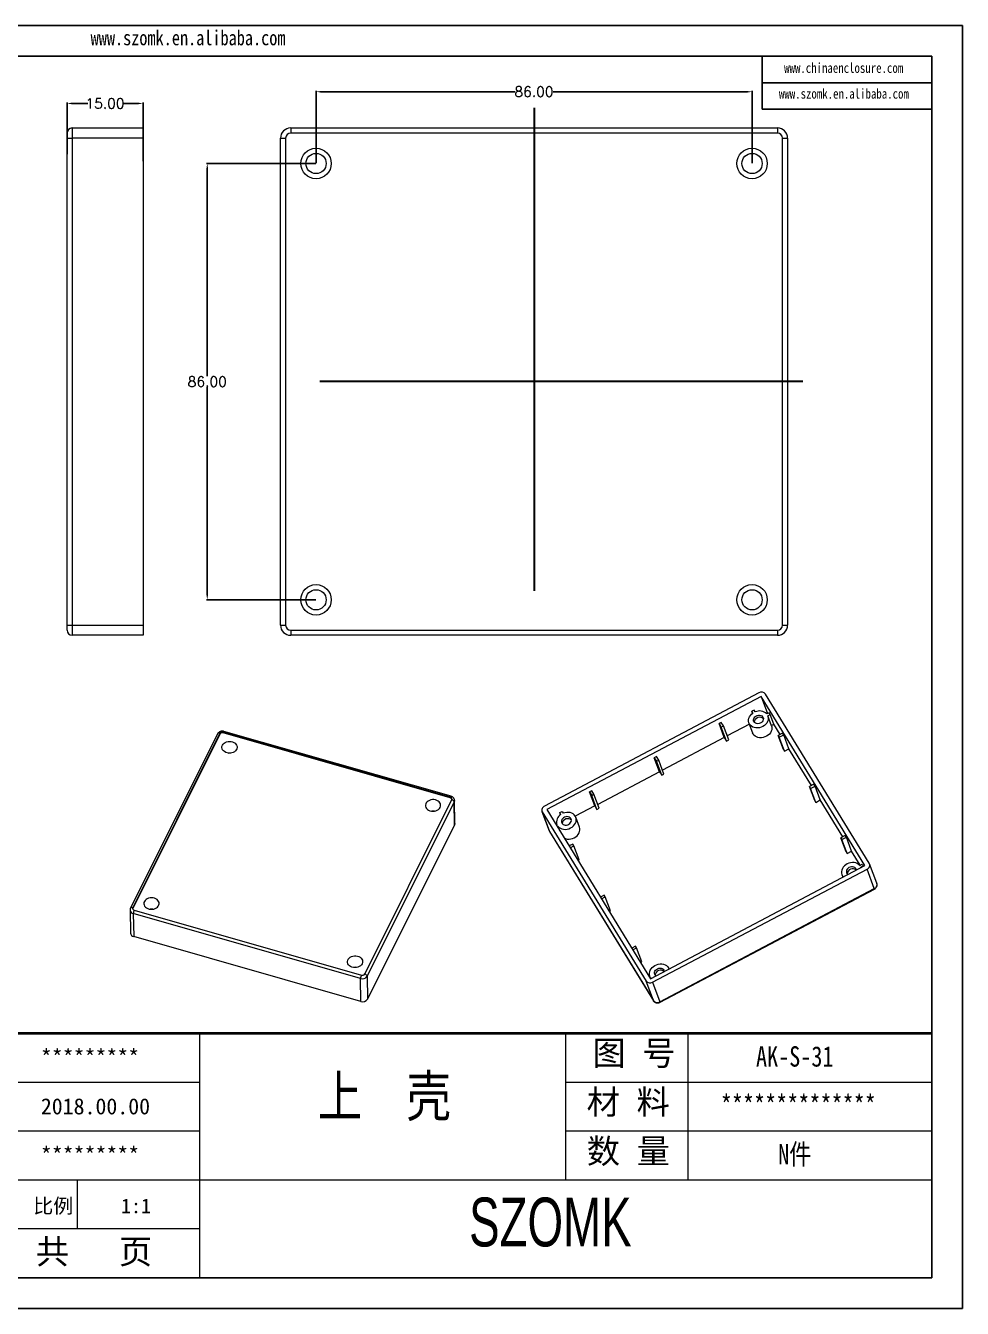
# Model space of a CAD drawing. Header units: inches. Extents: x 1348 to 2103, y 1126 to 1378.
# Drawn here: x 1521.2 to 1706, y 1125.7 to 1378.5 of the extents above; entities that cross this region are included whole.
import ezdxf

# ---------------------------------------------------------------- set-up
doc = ezdxf.new("R2010")
doc.units = ezdxf.units.IN
doc.header["$LTSCALE"] = 15
doc.linetypes.add('PHANTOM', pattern=[12.7, 6.35, -1.27, 1.27, -1.27, 1.27, -1.27])
doc.layers.add('文字', color=81, linetype='Continuous')
doc.layers.add('粗实线', color=7, linetype='Continuous', lineweight=30)
doc.layers.add('细实线', color=3, linetype='Continuous', lineweight=9)
doc.styles.get("Standard").update_dxf_attribs({"font": 'txt', "bigfont": 'gbcbig.shx'})
doc.styles.add('宋体', font='', dxfattribs={"width": 0.8, "height": 3.5})
doc.styles.add('长仿宋', font='', dxfattribs={"width": 0.7, "height": 4})
doc.styles.get('宋体').set_extended_font_data('SimSun')
doc.styles.get('长仿宋').set_extended_font_data('SimSun')
doc.dimstyles.new('2.5', dxfattribs={"dimtxt": 2, "dimasz": 1, "dimexe": 0.18, "dimexo": 0.0625, "dimgap": 0.09, "dimtad": 0, "dimtih": 1, "dimtoh": 1, "dimzin": 0, "dimdsep": 46, "dimtxsty": 'Standard', "dimcen": 1, "dimadec": 0, "dimazin": 2, "dimtfac": 1, "dimtofl": 0, "dimtmove": 0, "dimatfit": 3, "dimfxl": 0, "dimtolj": 1, "dimtzin": 0, "dimarcsym": 0})

# ---------------------------------------------------------------- blocks, each defined once
blk = doc.blocks.new('*D133')
at = {"color": 0, "lineweight": -2, "transparency": 16777216}
for p, q in [((1529.39, 1353.14), (1529.39, 1363.33)), ((1530.39, 1363.15), (1533.47, 1363.15)), ((1543.39, 1363.15), (1540.31, 1363.15)), ((1544.39, 1351.79), (1544.39, 1363.33))]:
    blk.add_line(p, q, dxfattribs=at)
at = {"color": 0, "transparency": 16777216}
for points in [[(1530.39, 1363.32), (1530.39, 1362.99), (1529.39, 1363.15)], [(1543.39, 1363.32), (1543.39, 1362.99), (1544.39, 1363.15)]]:
    blk.add_solid(points, dxfattribs=at)
at = {"layer": 'Defpoints', "color": 0, "transparency": 16777216}
for p in [(1544.39, 1363.15), (1529.39, 1353.08), (1544.39, 1351.73)]:
    blk.add_point(p, dxfattribs=at)
at = {"color": 0, "transparency": 16777216, "insert": (1536.89, 1363.15), "char_height": 2, "attachment_point": 5}
blk.add_mtext('\\A1;15.00', dxfattribs=at)
blk = doc.blocks.new('*D134')
at = {"color": 0, "lineweight": -2, "transparency": 16777216}
for p, q in [((1578.5, 1351.38), (1578.5, 1365.64)), ((1579.5, 1365.46), (1617.75, 1365.46)), ((1663.5, 1365.46), (1625.26, 1365.46)), ((1664.5, 1351.38), (1664.5, 1365.64))]:
    blk.add_line(p, q, dxfattribs=at)
at = {"color": 0, "transparency": 16777216}
for points in [[(1579.5, 1365.62), (1579.5, 1365.29), (1578.5, 1365.46)], [(1663.5, 1365.62), (1663.5, 1365.29), (1664.5, 1365.46)]]:
    blk.add_solid(points, dxfattribs=at)
at = {"layer": 'Defpoints', "color": 0, "transparency": 16777216}
for p in [(1664.5, 1365.46), (1578.5, 1351.31), (1664.5, 1351.31)]:
    blk.add_point(p, dxfattribs=at)
at = {"color": 0, "transparency": 16777216, "insert": (1621.5, 1365.46), "char_height": 2, "attachment_point": 5}
blk.add_mtext('\\A1;86.00', dxfattribs=at)
blk = doc.blocks.new('*D135')
at = {"color": 0, "lineweight": -2, "transparency": 16777216}
for p, q in [((1578.44, 1351.31), (1556.87, 1351.31)), ((1557.05, 1350.31), (1557.05, 1309.4)), ((1557.05, 1266.31), (1557.05, 1307.22)), ((1578.44, 1265.31), (1556.87, 1265.31))]:
    blk.add_line(p, q, dxfattribs=at)
at = {"color": 0, "transparency": 16777216}
for points in [[(1556.88, 1350.31), (1557.22, 1350.31), (1557.05, 1351.31)], [(1556.88, 1266.31), (1557.22, 1266.31), (1557.05, 1265.31)]]:
    blk.add_solid(points, dxfattribs=at)
at = {"layer": 'Defpoints', "color": 0, "transparency": 16777216}
for p in [(1578.5, 1351.31), (1557.05, 1265.31), (1578.5, 1265.31)]:
    blk.add_point(p, dxfattribs=at)
at = {"color": 0, "transparency": 16777216, "insert": (1557.05, 1308.31), "char_height": 2, "attachment_point": 5}
blk.add_mtext('\\A1;86.00', dxfattribs=at)

msp = doc.modelspace()

# ---------------------------------------------------------------- linework, layer by layer
for p, q in [((1348.411, 1378.486), (1705.984, 1378.486)), ((1705.984, 1378.486), (1705.984, 1125.657)), ((1357.663, 1372.466), (1699.964, 1372.466)), ((1666.521, 1372.466), (1666.521, 1362.015)), ((1699.964, 1372.466), (1699.964, 1131.676)), ((1666.521, 1367.241), (1699.964, 1367.241)), ((1666.521, 1362.015), (1699.964, 1362.015)), ((1357.663, 1131.676), (1699.964, 1131.676)), ((1348.411, 1125.657), (1705.984, 1125.657))]:
    msp.add_line(p, q)
at = {"color": 1, "linetype": 'PHANTOM', "lineweight": 30}
for p, q in [((1621.504, 1362.314), (1621.504, 1254.314)), ((1674.504, 1308.314), (1567.504, 1308.314))]:
    msp.add_line(p, q, dxfattribs=at)
at = {"color": 7, "linetype": 'Continuous', "lineweight": 15}
for p, q in [((1530.389, 1358.314), (1530.389, 1356.314)), ((1530.389, 1358.314), (1544.389, 1358.314)), ((1544.389, 1358.314), (1544.389, 1356.314)), ((1573.504, 1358.314), (1573.504, 1357.314)), ((1573.504, 1358.314), (1669.504, 1358.314)), ((1669.504, 1358.314), (1669.504, 1357.314)), ((1529.389, 1356.314), (1529.389, 1357.314)), ((1529.389, 1356.314), (1530.389, 1356.314)), ((1529.389, 1260.314), (1529.389, 1356.314)), ((1530.389, 1356.314), (1530.389, 1260.314)), ((1544.389, 1356.314), (1530.389, 1356.314)), ((1544.389, 1356.314), (1544.389, 1260.314)), ((1571.504, 1260.314), (1571.504, 1356.314)), ((1571.504, 1356.314), (1572.504, 1356.314)), ((1572.504, 1356.314), (1572.504, 1260.314)), ((1669.504, 1357.314), (1573.504, 1357.314)), ((1670.504, 1260.314), (1670.504, 1356.314)), ((1670.504, 1356.314), (1671.504, 1356.314)), ((1671.504, 1356.314), (1671.504, 1260.314)), ((1529.389, 1260.314), (1530.389, 1260.314)), ((1529.389, 1259.314), (1529.389, 1260.314)), ((1530.389, 1260.314), (1530.389, 1258.314)), ((1530.389, 1260.314), (1544.389, 1260.314)), ((1544.389, 1260.314), (1544.389, 1258.314)), ((1571.504, 1260.314), (1572.504, 1260.314)), ((1573.504, 1259.314), (1669.504, 1259.314)), ((1573.504, 1259.314), (1573.504, 1258.314)), ((1669.504, 1259.314), (1669.504, 1258.314)), ((1670.504, 1260.314), (1671.504, 1260.314)), ((1544.389, 1258.314), (1530.389, 1258.314)), ((1669.504, 1258.314), (1573.504, 1258.314)), ((1665.848, 1246.966), (1623.572, 1224.661)), ((1687.63, 1213.395), (1667.155, 1246.736)), ((1666.275, 1246.272), (1623.999, 1223.966)), ((1686.749, 1212.93), (1666.275, 1246.272)), ((1666.275, 1246.272), (1667.539, 1242.896)), ((1664.91, 1243.579), (1664.47, 1243.346)), ((1664.622, 1242.941), (1664.47, 1243.346)), ((1664.47, 1243.346), (1664.69, 1242.988)), ((1665.13, 1243.22), (1664.91, 1243.579)), ((1667.852, 1243.061), (1667.398, 1242.822)), ((1667.611, 1242.474), (1668.065, 1242.714)), ((1668.35, 1240.506), (1667.629, 1242.428)), ((1668.065, 1242.714), (1667.852, 1243.061)), ((1668.785, 1240.792), (1668.065, 1242.714)), ((1559.085, 1238.904), (1541.909, 1204.527)), ((1559.526, 1239.003), (1542.35, 1204.626)), ((1559.529, 1238.842), (1559.526, 1239.003)), ((1560.175, 1239.067), (1560.172, 1239.228)), ((1604.991, 1226.428), (1560.172, 1239.228)), ((1604.993, 1226.267), (1560.175, 1239.067)), ((1605.134, 1226.587), (1560.315, 1239.386)), ((1658.436, 1241.149), (1657.996, 1240.917)), ((1659.025, 1238.171), (1657.996, 1240.917)), ((1657.996, 1240.917), (1658.423, 1240.222)), ((1658.423, 1240.222), (1658.863, 1240.455)), ((1659.452, 1237.477), (1658.423, 1240.222)), ((1658.863, 1240.455), (1658.436, 1241.149)), ((1659.892, 1237.709), (1658.863, 1240.455)), ((1663.974, 1240.783), (1659.604, 1238.477)), ((1663.884, 1241.024), (1664.604, 1239.102)), ((1668.332, 1240.553), (1668.785, 1240.792)), ((1670.033, 1238.761), (1668.785, 1240.792)), ((1670.529, 1239.023), (1669.648, 1238.558)), ((1670.742, 1238.675), (1670.529, 1239.023)), ((1559.529, 1238.842), (1542.353, 1204.464)), ((1659.025, 1238.171), (1646.833, 1231.739)), ((1659.025, 1238.171), (1659.452, 1237.477)), ((1659.452, 1237.477), (1659.892, 1237.709)), ((1669.648, 1238.558), (1669.861, 1238.211)), ((1670.677, 1235.812), (1669.648, 1238.558)), ((1669.861, 1238.211), (1670.742, 1238.675)), ((1670.89, 1235.465), (1669.861, 1238.211)), ((1671.771, 1235.93), (1670.742, 1238.675)), ((1645.666, 1234.411), (1645.225, 1234.179)), ((1646.254, 1231.433), (1645.225, 1234.179)), ((1645.225, 1234.179), (1645.652, 1233.484)), ((1646.092, 1233.717), (1645.666, 1234.411)), ((1670.677, 1235.812), (1670.89, 1235.465)), ((1670.89, 1235.465), (1671.771, 1235.93)), ((1676.217, 1228.689), (1671.771, 1235.93)), ((1646.254, 1231.433), (1634.062, 1225.001)), ((1645.652, 1233.484), (1646.092, 1233.717)), ((1646.681, 1230.738), (1645.652, 1233.484)), ((1647.121, 1230.971), (1646.092, 1233.717)), ((1646.254, 1231.433), (1646.681, 1230.738)), ((1646.681, 1230.738), (1647.121, 1230.971)), ((1676.714, 1228.951), (1675.833, 1228.486)), ((1676.927, 1228.604), (1676.714, 1228.951)), ((1604.993, 1226.267), (1604.991, 1226.428)), ((1632.895, 1227.673), (1632.454, 1227.441)), ((1633.483, 1224.695), (1632.454, 1227.441)), ((1632.454, 1227.441), (1632.881, 1226.746)), ((1632.881, 1226.746), (1633.321, 1226.978)), ((1633.91, 1224), (1632.881, 1226.746)), ((1633.321, 1226.978), (1632.895, 1227.673)), ((1634.35, 1224.233), (1633.321, 1226.978)), ((1675.833, 1228.486), (1676.046, 1228.139)), ((1676.862, 1225.74), (1675.833, 1228.486)), ((1676.046, 1228.139), (1676.927, 1228.604)), ((1677.075, 1225.393), (1676.046, 1228.139)), ((1677.956, 1225.858), (1676.927, 1228.604)), ((1588.102, 1191.559), (1605.279, 1225.937)), ((1605.751, 1225.481), (1588.575, 1191.104)), ((1605.83, 1220.967), (1605.751, 1225.481)), ((1605.896, 1221.251), (1605.817, 1225.765)), ((1623.999, 1223.966), (1644.473, 1190.625)), ((1633.483, 1224.695), (1629.647, 1222.671)), ((1633.483, 1224.695), (1633.91, 1224)), ((1633.91, 1224), (1634.35, 1224.233)), ((1676.862, 1225.74), (1677.075, 1225.393)), ((1677.075, 1225.393), (1677.956, 1225.858)), ((1682.402, 1218.617), (1677.956, 1225.858)), ((1623.062, 1223.615), (1624.503, 1219.771)), ((1623.118, 1223.501), (1643.592, 1190.16)), ((1623.118, 1223.501), (1624.559, 1219.657)), ((1626.598, 1223.364), (1627.038, 1223.596)), ((1626.818, 1223.006), (1626.598, 1223.364)), ((1626.75, 1222.959), (1626.598, 1223.364)), ((1627.038, 1223.596), (1627.258, 1223.238)), ((1630.477, 1220.523), (1629.757, 1222.446)), ((1605.83, 1220.967), (1588.654, 1186.589)), ((1624.559, 1219.657), (1645.033, 1186.316)), ((1624.573, 1219.628), (1645.047, 1186.287)), ((1625.874, 1220.913), (1626.03, 1220.995)), ((1626.012, 1221.042), (1626.029, 1220.995)), ((1626.243, 1220.648), (1626.087, 1220.565)), ((1626.567, 1219.783), (1626.243, 1220.648)), ((1682.899, 1218.879), (1682.018, 1218.414)), ((1683.112, 1218.532), (1682.899, 1218.879)), ((1629.134, 1217.182), (1628.402, 1216.796)), ((1628.615, 1216.448), (1629.347, 1216.835)), ((1629.347, 1216.835), (1629.134, 1217.182)), ((1630.376, 1214.089), (1629.347, 1216.835)), ((1682.018, 1218.414), (1682.231, 1218.067)), ((1683.047, 1215.669), (1682.018, 1218.414)), ((1682.231, 1218.067), (1683.112, 1218.532)), ((1683.26, 1215.321), (1682.231, 1218.067)), ((1684.141, 1215.786), (1683.112, 1218.532)), ((1630.14, 1213.965), (1630.376, 1214.089)), ((1683.047, 1215.669), (1683.26, 1215.321)), ((1683.26, 1215.321), (1684.141, 1215.786)), ((1685.846, 1213.01), (1684.141, 1215.786)), ((1644.473, 1190.625), (1686.749, 1212.93)), ((1644.899, 1189.93), (1687.175, 1212.236)), ((1682.225, 1211.156), (1682.417, 1210.645)), ((1685.739, 1212.953), (1686.193, 1213.193)), ((1686.406, 1212.846), (1685.952, 1212.606)), ((1685.983, 1212.526), (1685.952, 1212.606)), ((1685.983, 1212.526), (1685.971, 1212.559)), ((1686.193, 1213.193), (1686.406, 1212.846)), ((1686.436, 1212.766), (1686.406, 1212.846)), ((1688.616, 1208.392), (1687.175, 1212.236)), ((1689.126, 1209.437), (1687.685, 1213.281)), ((1635.319, 1207.11), (1634.587, 1206.724)), ((1634.8, 1206.377), (1635.532, 1206.763)), ((1635.532, 1206.763), (1635.319, 1207.11)), ((1636.561, 1204.017), (1635.532, 1206.763)), ((1646.34, 1186.086), (1688.616, 1208.392)), ((1646.36, 1185.991), (1688.636, 1208.297)), ((1541.823, 1204.152), (1541.902, 1199.638)), ((1542.353, 1204.464), (1542.33, 1204.403)), ((1542.353, 1204.464), (1542.35, 1204.626)), ((1542.638, 1204.134), (1587.457, 1191.335)), ((1636.325, 1203.893), (1636.561, 1204.017)), ((1587.283, 1190.654), (1542.465, 1203.454)), ((1542.465, 1203.454), (1542.544, 1198.939)), ((1587.363, 1186.139), (1542.544, 1198.939)), ((1641.504, 1197.038), (1640.772, 1196.652)), ((1640.985, 1196.305), (1641.717, 1196.691)), ((1641.717, 1196.691), (1641.504, 1197.038)), ((1642.746, 1193.945), (1641.717, 1196.691)), ((1642.51, 1193.821), (1642.746, 1193.945)), ((1588.575, 1191.104), (1588.654, 1186.589)), ((1644.371, 1191.127), (1644.215, 1191.045)), ((1644.353, 1191.174), (1644.371, 1191.127)), ((1648.111, 1192.544), (1648.099, 1192.577)), ((1587.363, 1186.139), (1587.283, 1190.654)), ((1645.033, 1186.316), (1643.592, 1190.16)), ((1644.428, 1190.697), (1644.585, 1190.78)), ((1644.643, 1190.715), (1644.585, 1190.78)), ((1644.615, 1190.7), (1644.585, 1190.78)), ((1644.899, 1189.93), (1646.34, 1186.086))]:
    msp.add_line(p, q, dxfattribs=at)
at = {"color": 8, "linetype": 'Continuous', "lineweight": 15}
for p, q in [((1624.503, 1219.771), (1624.559, 1219.657)), ((1624.559, 1219.657), (1624.573, 1219.628)), ((1645.033, 1186.316), (1645.047, 1186.287))]:
    msp.add_line(p, q, dxfattribs=at)
at = {"color": 7, "linetype": 'Continuous', "lineweight": 15, "flags": 128}
for points in [[(1667.611, 1242.474), (1667.693, 1242.197), (1667.713, 1241.905), (1667.671, 1241.607), (1667.568, 1241.313), (1667.408, 1241.032), (1667.195, 1240.773), (1666.937, 1240.544), (1666.641, 1240.353), (1666.317, 1240.206), (1665.975, 1240.107), (1665.626, 1240.059), (1665.282, 1240.064), (1664.952, 1240.122), (1664.648, 1240.231), (1664.379, 1240.387), (1664.154, 1240.586), (1663.98, 1240.821), (1663.863, 1241.085), (1663.805, 1241.369), (1663.81, 1241.665), (1663.876, 1241.962), (1664.002, 1242.252), (1664.184, 1242.526), (1664.416, 1242.773), (1664.69, 1242.988)], [(1664.876, 1241.261), (1664.797, 1241.448), (1664.779, 1241.653), (1664.823, 1241.863), (1664.924, 1242.063), (1665.079, 1242.243), (1665.276, 1242.39), (1665.503, 1242.495), (1665.746, 1242.552), (1665.989, 1242.557), (1666.218, 1242.51), (1666.418, 1242.414), (1666.577, 1242.274), (1666.684, 1242.1), (1666.732, 1241.902), (1666.72, 1241.694), (1666.647, 1241.487), (1666.517, 1241.295), (1666.341, 1241.131), (1666.127, 1241.003), (1665.89, 1240.922), (1665.645, 1240.89), (1665.406, 1240.912), (1665.19, 1240.984), (1665.01, 1241.103), (1664.876, 1241.261)], [(1668.35, 1240.506), (1668.413, 1240.275), (1668.433, 1239.983), (1668.391, 1239.685), (1668.288, 1239.391), (1668.128, 1239.11), (1667.915, 1238.851), (1667.657, 1238.622), (1667.361, 1238.431), (1667.037, 1238.284), (1666.695, 1238.184), (1666.346, 1238.137), (1666.002, 1238.142), (1665.672, 1238.2), (1665.368, 1238.309), (1665.1, 1238.465), (1664.875, 1238.664), (1664.7, 1238.899), (1664.604, 1239.102)], [(1560.035, 1236.652), (1560.172, 1236.86), (1560.36, 1237.043), (1560.593, 1237.194), (1560.86, 1237.306), (1561.151, 1237.375), (1561.453, 1237.398), (1561.754, 1237.374), (1562.043, 1237.304), (1562.307, 1237.191), (1562.535, 1237.04), (1562.718, 1236.856), (1562.848, 1236.648), (1562.921, 1236.423), (1562.933, 1236.192), (1562.884, 1235.962), (1562.775, 1235.745), (1562.612, 1235.548), (1562.4, 1235.381), (1562.149, 1235.248), (1561.869, 1235.157), (1561.571, 1235.111), (1561.267, 1235.111), (1560.971, 1235.158), (1560.693, 1235.25), (1560.446, 1235.383), (1560.239, 1235.552), (1560.082, 1235.749), (1559.98, 1235.966), (1559.937, 1236.196), (1559.956, 1236.427), (1560.035, 1236.652)], [(1561.195, 1235.118), (1561.492, 1235.141), (1561.716, 1235.128)], [(1602.986, 1224.385), (1603.066, 1224.61), (1603.084, 1224.841), (1603.042, 1225.071), (1602.94, 1225.288), (1602.782, 1225.485), (1602.575, 1225.654), (1602.328, 1225.787), (1602.051, 1225.878), (1601.754, 1225.926), (1601.451, 1225.926), (1601.153, 1225.88), (1600.873, 1225.789), (1600.622, 1225.656), (1600.41, 1225.489), (1600.247, 1225.292), (1600.138, 1225.075), (1600.089, 1224.845), (1600.101, 1224.614), (1600.173, 1224.389), (1600.304, 1224.181), (1600.487, 1223.997), (1600.715, 1223.846), (1600.979, 1223.733), (1601.267, 1223.663), (1601.569, 1223.639), (1601.871, 1223.662), (1602.162, 1223.731), (1602.429, 1223.843), (1602.661, 1223.994), (1602.85, 1224.177), (1602.986, 1224.385)], [(1605.896, 1221.251), (1605.882, 1221.111), (1605.83, 1220.967)], [(1626.243, 1220.648), (1626.459, 1220.441), (1626.719, 1220.276), (1627.017, 1220.157), (1627.342, 1220.089), (1627.685, 1220.073), (1628.034, 1220.111), (1628.378, 1220.2), (1628.706, 1220.338), (1629.008, 1220.521), (1629.275, 1220.743), (1629.497, 1220.997), (1629.669, 1221.274), (1629.783, 1221.566), (1629.837, 1221.864), (1629.829, 1222.158), (1629.76, 1222.439), (1629.63, 1222.698), (1629.446, 1222.926), (1629.212, 1223.117), (1628.935, 1223.264), (1628.625, 1223.363), (1628.292, 1223.411), (1627.946, 1223.406), (1627.597, 1223.347), (1627.258, 1223.238)], [(1628.765, 1222.208), (1628.631, 1222.367), (1628.451, 1222.486), (1628.234, 1222.558), (1627.996, 1222.579), (1627.751, 1222.548), (1627.514, 1222.466), (1627.3, 1222.339), (1627.123, 1222.174), (1626.994, 1221.983), (1626.921, 1221.776), (1626.908, 1221.567), (1626.957, 1221.37), (1627.064, 1221.196), (1627.223, 1221.056), (1627.423, 1220.96), (1627.652, 1220.912), (1627.895, 1220.917), (1628.138, 1220.974), (1628.365, 1221.08), (1628.562, 1221.227), (1628.716, 1221.406), (1628.818, 1221.607), (1628.862, 1221.816), (1628.844, 1222.021), (1628.765, 1222.208)], [(1627.447, 1218.35), (1627.737, 1218.235), (1628.063, 1218.167), (1628.405, 1218.151), (1628.754, 1218.189), (1629.098, 1218.278), (1629.426, 1218.416), (1629.729, 1218.599), (1629.995, 1218.821), (1630.218, 1219.074), (1630.389, 1219.352), (1630.503, 1219.644), (1630.557, 1219.942), (1630.55, 1220.236), (1630.48, 1220.517), (1630.477, 1220.523)], [(1685.739, 1212.953), (1685.524, 1213.16), (1685.263, 1213.325), (1684.965, 1213.444), (1684.64, 1213.512), (1684.297, 1213.528), (1683.949, 1213.491), (1683.605, 1213.401), (1683.276, 1213.263), (1682.974, 1213.08), (1682.707, 1212.859), (1682.485, 1212.605), (1682.314, 1212.328), (1682.199, 1212.035), (1682.145, 1211.738), (1682.153, 1211.444), (1682.223, 1211.163), (1682.352, 1210.904), (1682.515, 1210.697)], [(1685.073, 1212.046), (1685.025, 1212.232), (1684.918, 1212.406), (1684.76, 1212.545), (1684.56, 1212.642), (1684.331, 1212.689), (1684.087, 1212.684), (1683.844, 1212.627), (1683.617, 1212.522), (1683.42, 1212.375), (1683.266, 1212.195), (1683.164, 1211.994), (1683.121, 1211.785), (1683.139, 1211.58), (1683.217, 1211.393), (1683.217, 1211.393)], [(1683.217, 1211.393), (1683.351, 1211.235), (1683.426, 1211.177)], [(1544.648, 1205.855), (1544.569, 1205.631), (1544.55, 1205.399), (1544.593, 1205.17), (1544.695, 1204.952), (1544.853, 1204.755), (1545.059, 1204.586), (1545.306, 1204.454), (1545.584, 1204.362), (1545.88, 1204.315), (1546.184, 1204.314), (1546.482, 1204.361), (1546.762, 1204.452), (1547.013, 1204.584), (1547.225, 1204.752), (1547.388, 1204.948), (1547.497, 1205.166), (1547.546, 1205.395), (1547.534, 1205.627), (1547.461, 1205.851), (1547.331, 1206.06), (1547.148, 1206.243), (1546.92, 1206.395), (1546.656, 1206.508), (1546.367, 1206.577), (1546.066, 1206.601), (1545.764, 1206.578), (1545.473, 1206.509), (1545.206, 1206.397), (1544.974, 1206.246), (1544.785, 1206.063), (1544.648, 1205.855)], [(1546.329, 1204.331), (1546.105, 1204.344), (1545.808, 1204.322)], [(1587.599, 1193.589), (1587.463, 1193.381), (1587.274, 1193.197), (1587.042, 1193.047), (1586.775, 1192.934), (1586.484, 1192.865), (1586.182, 1192.842), (1585.88, 1192.866), (1585.592, 1192.936), (1585.328, 1193.049), (1585.1, 1193.2), (1584.917, 1193.384), (1584.786, 1193.592), (1584.714, 1193.817), (1584.702, 1194.049), (1584.751, 1194.278), (1584.86, 1194.495), (1585.023, 1194.692), (1585.235, 1194.86), (1585.486, 1194.992), (1585.766, 1195.083), (1586.064, 1195.129), (1586.367, 1195.129), (1586.664, 1195.082), (1586.941, 1194.99), (1587.188, 1194.857), (1587.395, 1194.689), (1587.553, 1194.492), (1587.655, 1194.274), (1587.697, 1194.045), (1587.679, 1193.813), (1587.599, 1193.589)], [(1644.371, 1191.127), (1644.29, 1191.404), (1644.269, 1191.697), (1644.311, 1191.994), (1644.414, 1192.288), (1644.574, 1192.569), (1644.787, 1192.828), (1645.046, 1193.057), (1645.342, 1193.248), (1645.666, 1193.396), (1646.007, 1193.495), (1646.356, 1193.543), (1646.701, 1193.538), (1647.03, 1193.48), (1647.334, 1193.371), (1647.603, 1193.214), (1647.828, 1193.015), (1648.002, 1192.78), (1648.111, 1192.544)], [(1645.553, 1191.195), (1645.405, 1191.328), (1645.298, 1191.502), (1645.25, 1191.699), (1645.262, 1191.908), (1645.336, 1192.115), (1645.465, 1192.306), (1645.642, 1192.471), (1645.855, 1192.598), (1646.092, 1192.68), (1646.338, 1192.711), (1646.576, 1192.69), (1646.792, 1192.617), (1646.973, 1192.498), (1647.106, 1192.34), (1647.106, 1192.34)], [(1647.106, 1192.34), (1647.185, 1192.153), (1647.2, 1192.064)]]:
    msp.add_lwpolyline(points, dxfattribs=at)
at = {"color": 8, "linetype": 'Continuous', "lineweight": 15, "flags": 128}
for points in [[(1559.526, 1239.003), (1559.436, 1239.023), (1559.348, 1239.03), (1559.268, 1239.023), (1559.198, 1239.003), (1559.141, 1238.971), (1559.099, 1238.927), (1559.085, 1238.904)], [(1560.172, 1239.228), (1560.207, 1239.292), (1560.241, 1239.341), (1560.273, 1239.373), (1560.3, 1239.387), (1560.315, 1239.386)], [(1604.991, 1226.428), (1605.026, 1226.492), (1605.06, 1226.541), (1605.091, 1226.573), (1605.119, 1226.587), (1605.134, 1226.587)], [(1605.817, 1225.765), (1605.803, 1225.626), (1605.751, 1225.481)], [(1688.616, 1208.392), (1688.632, 1208.345), (1688.639, 1208.313), (1688.637, 1208.298), (1688.636, 1208.297)], [(1542.35, 1204.626), (1542.259, 1204.646), (1542.172, 1204.652), (1542.092, 1204.645), (1542.022, 1204.626), (1541.965, 1204.593), (1541.923, 1204.55), (1541.909, 1204.527)], [(1646.34, 1186.086), (1646.356, 1186.039), (1646.363, 1186.007), (1646.361, 1185.992), (1646.36, 1185.991)]]:
    msp.add_lwpolyline(points, dxfattribs=at)
at = {"color": 7, "linetype": 'Continuous', "lineweight": 15}
for centre, radius in [((1578.504, 1351.314), 3), ((1578.504, 1351.314), 2), ((1664.504, 1351.314), 3), ((1664.504, 1351.314), 2), ((1578.504, 1265.314), 3), ((1578.504, 1265.314), 2), ((1664.504, 1265.314), 3), ((1664.504, 1265.314), 2)]:
    msp.add_circle(centre, radius, dxfattribs=at)
for centre, radius, start, end in [((1530.389, 1357.314), 1, 90, 180), ((1573.504, 1356.314), 2, 90, 180), ((1669.504, 1356.314), 2, 0, 90), ((1573.504, 1356.314), 1, 90, 180), ((1669.504, 1356.314), 1, 0, 90), ((1530.389, 1259.314), 1, 180, 270), ((1573.504, 1260.314), 2, 180, 270), ((1573.504, 1260.314), 1, 180, 270), ((1669.504, 1260.314), 1, 270, 0), ((1669.504, 1260.314), 2, 270, 0), ((1666.374, 1246.126), 0.992, 38.00861, 122.04266), ((1665.992, 1241.098), 1.063, 45.63661, 175.44665), ((1665.981, 1241.412), 1.999, 44.86528, 115.18599), ((1559.994, 1238.7), 0.557, 71.3623, 147.01994), ((1559.997, 1238.539), 0.557, 71.3623, 147.01994), ((1604.942, 1226.07), 0.362, 338.49678, 82.2372), ((1604.896, 1225.844), 0.434, 20.77739, 77.03646), ((1605.163, 1225.345), 0.604, 13.0858, 78.97734), ((1623.887, 1223.869), 0.852, 111.66984, 205.54068), ((1601.639, 1221.72), 1.955, 83.34898, 98.66129), ((1627.645, 1221.522), 1.698, 119.13421, 198.07632), ((1628.119, 1221.117), 1.062, 45.56811, 175.51515), ((1684.338, 1211.225), 1.068, 48.84098, 175.22868), ((1686.861, 1213.028), 0.852, 291.66984, 25.54068), ((1542.687, 1204.493), 0.362, 158.49678, 262.2372), ((1544.18, 1203.379), 1.717, 153.91398, 177.52004), ((1542.671, 1199.7), 0.771, 184.59802, 260.56289), ((1586.253, 1190.923), 1.955, 83.34898, 98.66129), ((1588.998, 1190.58), 1.717, 153.91398, 177.52004), ((1587.64, 1191.71), 1.115, 251.3623, 327.01994), ((1587.635, 1191.863), 0.557, 251.3623, 327.01994), ((1587.987, 1190.967), 0.604, 13.0858, 78.97734), ((1646.466, 1191.243), 1.068, 48.84097, 175.22869), ((1644.373, 1190.771), 0.992, 218.00861, 302.04266), ((1587.719, 1187.196), 1.115, 251.3623, 327.01994), ((1645.814, 1186.927), 0.992, 218.00861, 302.04266)]:
    msp.add_arc(centre, radius, start, end, dxfattribs=at)
at = {"color": 8, "linetype": 'Continuous', "lineweight": 15}
for centre, radius, start, end in [((1688.283, 1209.201), 0.875, 292.34246, 15.66177), ((1542.591, 1204.214), 0.771, 184.5567, 260.5662)]:
    msp.add_arc(centre, radius, start, end, dxfattribs=at)
at = {"color": 7, "linetype": 'Continuous', "lineweight": 15}
for points, knots in [([(1560.315, 1239.386), (1560.266, 1239.398), (1560.143, 1239.428), (1559.933, 1239.435), (1559.698, 1239.397), (1559.482, 1239.312), (1559.3, 1239.188), (1559.167, 1239.05), (1559.109, 1238.947), (1559.085, 1238.904)], [0, 0, 0, 0, 0.1043135, 0.2651878, 0.4286405, 0.5951035, 0.746006, 0.8933309, 1, 1, 1, 1]), ([(1605.817, 1225.765), (1605.811, 1225.833), (1605.799, 1225.968), (1605.716, 1226.157), (1605.594, 1226.321), (1605.435, 1226.455), (1605.276, 1226.541), (1605.17, 1226.575), (1605.134, 1226.587)], [0, 0, 0, 0, 0.1807969, 0.3590176, 0.5363391, 0.7163835, 0.9015471, 1, 1, 1, 1]), ([(1624.51, 1219.77), (1624.52, 1219.738), (1624.536, 1219.688), (1624.563, 1219.643), (1624.573, 1219.628)], [0, 0, 0, 0, 0.6543833, 1, 1, 1, 1]), ([(1688.636, 1208.297), (1688.68, 1208.323), (1688.794, 1208.389), (1688.95, 1208.532), (1689.08, 1208.721), (1689.159, 1208.924), (1689.186, 1209.133), (1689.173, 1209.31), (1689.132, 1209.408), (1689.119, 1209.438)], [0, 0, 0, 0, 0.1111108, 0.283066, 0.4568936, 0.6110284, 0.762539, 0.9269001, 1, 1, 1, 1]), ([(1541.909, 1204.527), (1541.887, 1204.474), (1541.839, 1204.356), (1541.813, 1204.225), (1541.823, 1204.154), (1541.823, 1204.153)], [0, 0, 0, 0, 0.4426851, 0.9945793, 1, 1, 1, 1]), ([(1645.047, 1186.287), (1645.08, 1186.24), (1645.152, 1186.136), (1645.306, 1186.011), (1645.495, 1185.916), (1645.706, 1185.864), (1645.93, 1185.859), (1646.155, 1185.898), (1646.292, 1185.96), (1646.36, 1185.991)], [0, 0, 0, 0, 0.11816253, 0.26097685, 0.4042755, 0.55016116, 0.69951292, 0.85227303, 1, 1, 1, 1])]:
    msp.add_open_spline(points, degree=3, knots=knots, dxfattribs=at)
at = {"layer": '粗实线', "color": 7, "lineweight": 40}
msp.add_line((1699.964, 1179.834), (1483.253, 1179.834), dxfattribs=at)
at = {"layer": '细实线', "color": 7}
for p, q in [((1555.49, 1179.834), (1555.49, 1131.676)), ((1627.727, 1179.834), (1627.727, 1150.94)), ((1651.806, 1179.834), (1651.806, 1151.142)), ((1555.49, 1170.203), (1483.253, 1170.203)), ((1699.964, 1170.203), (1627.727, 1170.203)), ((1555.49, 1160.571), (1483.253, 1160.571)), ((1699.964, 1160.571), (1627.727, 1160.571)), ((1699.964, 1150.94), (1483.253, 1150.94)), ((1531.411, 1150.94), (1531.411, 1141.308)), ((1555.49, 1141.308), (1483.253, 1141.308))]:
    msp.add_line(p, q, dxfattribs=at)

# ---------------------------------------------------------------- texts
at = {"char_height": 3.16751, "width": 1800.25596, "attachment_point": 1}
for s, insert in [('{\\fSimHei|b0|i0|c134|p49;*********}', (1524.227, 1176.694)), ('{\\fSimHei|b0|i0|c134|p49;2018.00.00}', (1524.227, 1167.062)), ('{\\fSimHei|b0|i0|c134|p49;*********}', (1524.227, 1157.43))]:
    msp.add_mtext(s, dxfattribs=dict(at, insert=insert))
at = {"layer": '文字', "color": 0, "attachment_point": 1, "style": '宋体'}
for s, insert, char_height, width in [('www.szomk.en.alibaba.com', (1534.046, 1377.564), 2.94299, 51.70544), ('www.chinaenclosure.com', (1670.829, 1371.143), 1.96199, 34.47029), ('www.szomk.en.alibaba.com', (1669.804, 1366.062), 1.96199, 34.47029), ('{\\H1.111x;AK-S-31}', (1665.282, 1177.318), 3.61185, 41.757), ('上  壳', (1578.87, 1171.519), 8.0263, 102.61368), ('{\\H1.111x;**************}', (1658.334, 1167.687), 3.61185, 41.757), ('{\\H1.111x;N件}', (1669.651, 1158.055), 3.61185, 41.757)]:
    msp.add_mtext(s, dxfattribs=dict(at, insert=insert, char_height=char_height, width=width))
at = {"layer": '粗实线', "insert": (1608.698, 1147.491), "char_height": 9.63159, "width": 108.00875, "attachment_point": 1, "style": '长仿宋'}
msp.add_mtext('{\\fSTXinwei|b0|i0|c134|p2;SZOMK}', dxfattribs=at)
at = {"layer": '细实线', "color": 7, "attachment_point": 1}
for s, insert, char_height, width in [('{\\fSimSun|b0|i0|c134|p54;图 号}', (1633.022, 1178.372), 4.81579, 24.07897), ('{\\fSimSun|b0|i0|c134|p54;材 料   }', (1631.881, 1168.741), 4.81579, 24.07897), ('{\\fSimSun|b0|i0|c134|p54;数 量}', (1631.904, 1159.062), 4.81579, 21.75837), ('{\\fSimSun|b0|i0|c134|p54;比例}', (1522.742, 1147.292), 2.88948, 12.68391), ('{\\fSimSun|b0|i0|c134|p54;1:1}', (1540.049, 1147.292), 2.88948, 12.68391), ('{\\fSimSun|b0|i0|c134|p54; 共   页}', (1519.961, 1139.243), 4.81579, 36.11846)]:
    msp.add_mtext(s, dxfattribs=dict(at, insert=insert, char_height=char_height, width=width))

# ---------------------------------------------------------------- dimensions: what is measured, and where the dimension line sits
for base, p1, p2, picture, middle in [((1664.504, 1365.458), (1578.504, 1351.314), (1664.504, 1351.314), '*D134', (1621.504, 1365.458)), ((1544.389, 1363.154), (1529.389, 1353.076), (1544.389, 1351.727), '*D133', (1536.889, 1363.154))]:
    dim = msp.add_linear_dim(base=base, p1=p1, p2=p2, dimstyle='2.5')
    dim.commit()
    dim.dimension.update_dxf_attribs({"geometry": picture, "text_midpoint": middle})
dim = msp.add_linear_dim(base=(1557.048, 1265.314), p1=(1578.504, 1351.314), p2=(1578.504, 1265.314), angle=90, dimstyle='2.5')
dim.commit()
dim.dimension.update_dxf_attribs({"geometry": '*D135', "text_midpoint": (1557.048, 1308.314)})

doc.saveas('drawing.dxf')
